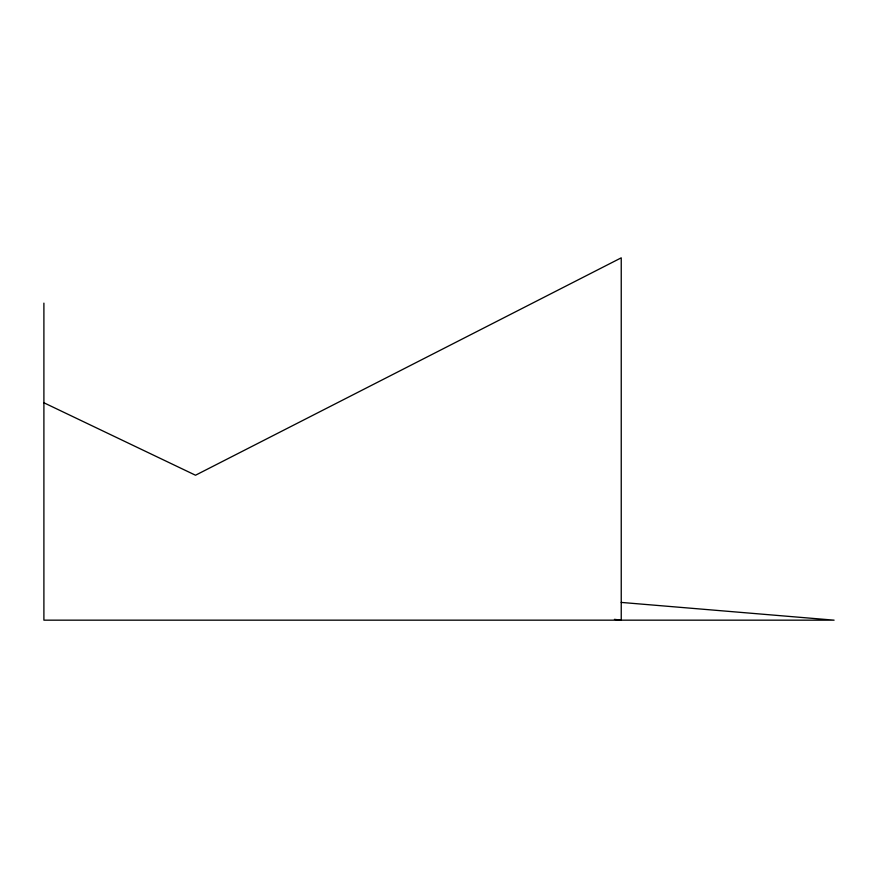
<?xml version="1.0" encoding="UTF-8"?>
<svg xmlns="http://www.w3.org/2000/svg" width="878" height="878" viewBox="0 0 878 878"><rect width="100%" height="100%" fill="white"/><g stroke="black" fill="none" stroke-linecap="round" stroke-linejoin="round"><path stroke-width="1.32" d="M621.218 602.418L834.1 620.164L43.9 620.164L43.9 303.129M614.435 619.352L621.24 620.164L621.24 257.836L195.509 475.228L43.9 402.772"/></g></svg>
